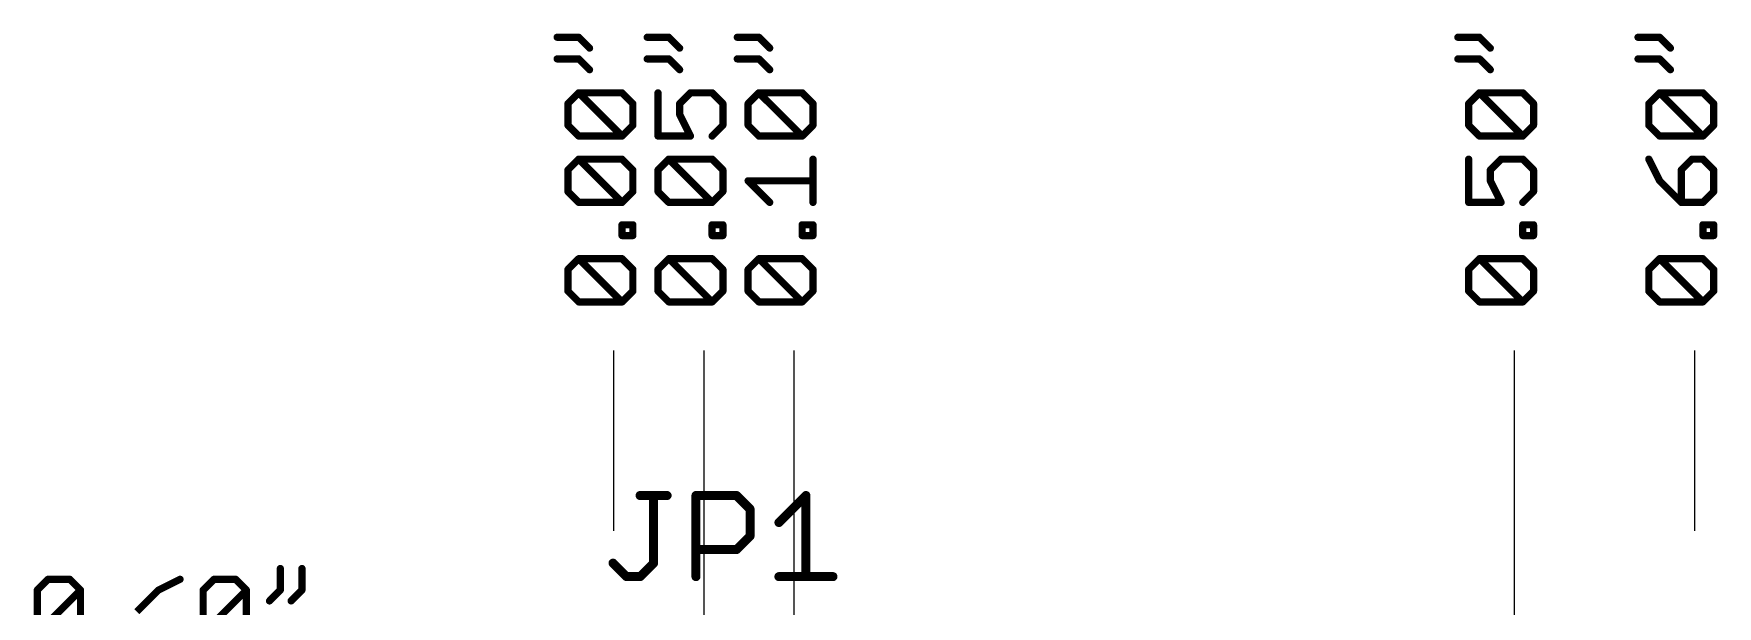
# Model space of a CAD drawing. Extents: x -8.2 to 28.1, y -0.4 to 23.5.
# Drawn here: x -8.18 to 15.56, y 15.44 to 23.52 of the extents above; entities that cross this region are included whole.
import ezdxf

# ---------------------------------------------------------------- set-up
doc = ezdxf.new("R2010")
doc.units = 0
doc.layers.add('25', color=253, linetype='CONTINUOUS')
doc.layers.add('48', color=253, linetype='CONTINUOUS')

msp = doc.modelspace()

# ---------------------------------------------------------------- linework, layer by layer
at = {"layer": '25', "const_width": 0.127}
for points in [[(0.3686, 17.0063), (0.75, 17.0063)], [(0.5593, 16.053), (0.5593, 17.0063)], [(1.1567, 15.8623), (1.1567, 17.0063)], [(1.1567, 17.0063), (1.7287, 17.0063)], [(1.7287, 17.0063), (1.9193, 16.8156)], [(1.9193, 16.8156), (1.9193, 16.4343)], [(2.3261, 16.625), (2.7074, 17.0063)], [(2.7074, 17.0063), (2.7074, 15.8623)], [(1.9193, 16.4343), (1.7287, 16.2436)], [(1.7287, 16.2436), (1.1567, 16.2436)], [(-0.0127, 16.053), (0.178, 15.8623)], [(0.178, 15.8623), (0.3686, 15.8623)], [(0.3686, 15.8623), (0.5593, 16.053)], [(2.3261, 15.8623), (3.0887, 15.8623)]]:
    msp.add_lwpolyline(points, dxfattribs=at)
at = {"layer": '25', "const_width": 0.0635}
for points in [[(0.3686, 17.038, 1), (0.3686, 16.9745)], [(0.591, 17.0063, 1), (0.5275, 17.0063)], [(0.75, 16.9745, 1), (0.75, 17.038)], [(1.1884, 17.0063, 1), (1.1249, 17.0063)], [(1.1567, 17.038, 1), (1.1567, 16.9745)], [(1.7511, 17.0287, 1), (1.7062, 16.9838)], [(1.7287, 16.9745, 1), (1.7287, 17.038)], [(1.9511, 16.8156, 1), (1.8876, 16.8156)], [(1.8969, 16.7932, 1), (1.9418, 16.8381)], [(2.7392, 17.0063, 1), (2.6757, 17.0063)], [(2.7299, 16.9838, 1), (2.685, 17.0287)], [(2.3036, 16.6474, 1), (2.3485, 16.6025)], [(1.8876, 16.4343, 1), (1.9511, 16.4343)], [(1.9418, 16.4118, 1), (1.8969, 16.4567)], [(1.1567, 16.2754, 1), (1.1567, 16.2119)], [(1.7062, 16.2661, 1), (1.7511, 16.2212)], [(1.7287, 16.2119, 1), (1.7287, 16.2754)], [(0.0098, 16.0754, 1), (-0.0352, 16.0305)], [(0.178, 15.8941, 1), (0.178, 15.8306)], [(0.1555, 15.8398, 1), (0.2004, 15.8848)], [(0.3462, 15.8848, 1), (0.3911, 15.8398)], [(0.3686, 15.8306, 1), (0.3686, 15.8941)], [(0.5275, 16.053, 1), (0.591, 16.053)], [(0.5817, 16.0305, 1), (0.5368, 16.0754)], [(2.3261, 15.8941, 1), (2.3261, 15.8306)], [(3.0887, 15.8306, 1), (3.0887, 15.8941)], [(1.1249, 15.8623, 1), (1.1884, 15.8623)], [(2.6757, 15.8623, 1), (2.7392, 15.8623)]]:
    msp.add_lwpolyline(points, format="xyb", dxfattribs=at)
at = {"layer": '48'}
for p, q in [((0, 16.51), (0, 19.05)), ((1.27, 13.97), (1.27, 19.05)), ((2.54, 1.27), (2.54, 19.05)), ((12.7, 1.27), (12.7, 19.05)), ((15.24, 16.51), (15.24, 19.05))]:
    msp.add_line(p, q, dxfattribs=at)
at = {"layer": '48', "const_width": 0.1016}
for points in [[(-0.801, 23.4677), (-0.496, 23.4677)], [(-0.496, 23.4677), (-0.3434, 23.3152)], [(0.469, 23.4677), (0.7741, 23.4677)], [(0.7741, 23.4677), (0.9266, 23.3152)], [(1.739, 23.4677), (2.044, 23.4677)], [(2.044, 23.4677), (2.1966, 23.3152)], [(11.899, 23.4677), (12.2041, 23.4677)], [(12.2041, 23.4677), (12.3566, 23.3152)], [(14.439, 23.4677), (14.7441, 23.4677)], [(14.7441, 23.4677), (14.8966, 23.3152)], [(-0.801, 23.1626), (-0.496, 23.1626)], [(-0.496, 23.1626), (-0.3434, 23.0101)], [(0.469, 23.1626), (0.7741, 23.1626)], [(0.7741, 23.1626), (0.9266, 23.0101)], [(1.739, 23.1626), (2.044, 23.1626)], [(2.044, 23.1626), (2.1966, 23.0101)], [(11.899, 23.1626), (12.2041, 23.1626)], [(12.2041, 23.1626), (12.3566, 23.0101)], [(14.439, 23.1626), (14.7441, 23.1626)], [(14.7441, 23.1626), (14.8966, 23.0101)], [(-0.6485, 22.5322), (-0.496, 22.6847)], [(-0.6485, 22.2271), (-0.6485, 22.5322)], [(-0.496, 22.6847), (0.1142, 22.6847)], [(0.1142, 22.0746), (-0.496, 22.6847)], [(0.1142, 22.6847), (0.2667, 22.5322)], [(0.2667, 22.5322), (0.2667, 22.2271)], [(0.6215, 22.6847), (0.6215, 22.0746)], [(0.9266, 22.5322), (1.0791, 22.6847)], [(0.9266, 22.3797), (0.9266, 22.5322)], [(1.0791, 22.6847), (1.3842, 22.6847)], [(1.3842, 22.6847), (1.5367, 22.5322)], [(1.5367, 22.5322), (1.5367, 22.2271)], [(1.8915, 22.5322), (2.044, 22.6847)], [(1.8915, 22.2271), (1.8915, 22.5322)], [(2.044, 22.6847), (2.6542, 22.6847)], [(2.6542, 22.0746), (2.044, 22.6847)], [(2.6542, 22.6847), (2.8067, 22.5322)], [(2.8067, 22.5322), (2.8067, 22.2271)], [(12.0515, 22.5322), (12.2041, 22.6847)], [(12.0515, 22.2271), (12.0515, 22.5322)], [(12.2041, 22.6847), (12.8142, 22.6847)], [(12.8142, 22.0746), (12.2041, 22.6847)], [(12.8142, 22.6847), (12.9667, 22.5322)], [(12.9667, 22.5322), (12.9667, 22.2271)], [(14.5915, 22.5322), (14.7441, 22.6847)], [(14.5915, 22.2271), (14.5915, 22.5322)], [(14.7441, 22.6847), (15.3542, 22.6847)], [(15.3542, 22.0746), (14.7441, 22.6847)], [(15.3542, 22.6847), (15.5067, 22.5322)], [(15.5067, 22.5322), (15.5067, 22.2271)], [(1.0791, 22.0746), (0.9266, 22.3797)], [(-0.496, 22.0746), (-0.6485, 22.2271)], [(0.1142, 22.0746), (-0.496, 22.0746)], [(0.2667, 22.2271), (0.1142, 22.0746)], [(0.6215, 22.0746), (1.0791, 22.0746)], [(1.5367, 22.2271), (1.3842, 22.0746)], [(2.044, 22.0746), (1.8915, 22.2271)], [(2.6542, 22.0746), (2.044, 22.0746)], [(2.8067, 22.2271), (2.6542, 22.0746)], [(12.2041, 22.0746), (12.0515, 22.2271)], [(12.8142, 22.0746), (12.2041, 22.0746)], [(12.9667, 22.2271), (12.8142, 22.0746)], [(14.7441, 22.0746), (14.5915, 22.2271)], [(15.3542, 22.0746), (14.7441, 22.0746)], [(15.5067, 22.2271), (15.3542, 22.0746)], [(-0.6485, 21.5967), (-0.496, 21.7492)], [(-0.6485, 21.2916), (-0.6485, 21.5967)], [(-0.496, 21.7492), (0.1142, 21.7492)], [(0.1142, 21.1391), (-0.496, 21.7492)], [(0.1142, 21.7492), (0.2667, 21.5967)], [(0.2667, 21.5967), (0.2667, 21.2916)], [(0.6215, 21.5967), (0.7741, 21.7492)], [(0.6215, 21.2916), (0.6215, 21.5967)], [(0.7741, 21.7492), (1.3842, 21.7492)], [(1.3842, 21.1391), (0.7741, 21.7492)], [(1.3842, 21.7492), (1.5367, 21.5967)], [(1.5367, 21.5967), (1.5367, 21.2916)], [(2.8067, 21.1391), (2.8067, 21.7492)], [(12.0515, 21.7492), (12.0515, 21.1391)], [(12.3566, 21.5967), (12.5091, 21.7492)], [(12.3566, 21.4441), (12.3566, 21.5967)], [(12.5091, 21.7492), (12.8142, 21.7492)], [(12.8142, 21.7492), (12.9667, 21.5967)], [(12.9667, 21.5967), (12.9667, 21.2916)], [(14.5915, 21.7492), (14.7441, 21.4441)], [(15.2016, 21.7492), (15.0491, 21.5967)], [(15.0491, 21.5967), (15.0491, 21.1391)], [(15.3542, 21.7492), (15.2016, 21.7492)], [(15.5067, 21.5967), (15.3542, 21.7492)], [(15.5067, 21.2916), (15.5067, 21.5967)], [(2.1966, 21.1391), (1.8915, 21.4441)], [(1.8915, 21.4441), (2.8067, 21.4441)], [(12.5091, 21.1391), (12.3566, 21.4441)], [(14.7441, 21.4441), (15.0491, 21.1391)], [(-0.496, 21.1391), (-0.6485, 21.2916)], [(0.1142, 21.1391), (-0.496, 21.1391)], [(0.2667, 21.2916), (0.1142, 21.1391)], [(0.7741, 21.1391), (0.6215, 21.2916)], [(1.3842, 21.1391), (0.7741, 21.1391)], [(1.5367, 21.2916), (1.3842, 21.1391)], [(12.0515, 21.1391), (12.5091, 21.1391)], [(12.9667, 21.2916), (12.8142, 21.1391)], [(15.0491, 21.1391), (15.3542, 21.1391)], [(15.3542, 21.1391), (15.5067, 21.2916)], [(0.1142, 20.6713), (0.1142, 20.8238)], [(0.1142, 20.8238), (0.2667, 20.8238)], [(0.2667, 20.6713), (0.1142, 20.6713)], [(0.2667, 20.8238), (0.2667, 20.6713)], [(1.3842, 20.6713), (1.3842, 20.8238)], [(1.3842, 20.8238), (1.5367, 20.8238)], [(1.5367, 20.6713), (1.3842, 20.6713)], [(1.5367, 20.8238), (1.5367, 20.6713)], [(2.6542, 20.6713), (2.6542, 20.8238)], [(2.6542, 20.8238), (2.8067, 20.8238)], [(2.8067, 20.6713), (2.6542, 20.6713)], [(2.8067, 20.8238), (2.8067, 20.6713)], [(12.8142, 20.6713), (12.8142, 20.8238)], [(12.8142, 20.8238), (12.9667, 20.8238)], [(12.9667, 20.6713), (12.8142, 20.6713)], [(12.9667, 20.8238), (12.9667, 20.6713)], [(15.3542, 20.6713), (15.3542, 20.8238)], [(15.3542, 20.8238), (15.5067, 20.8238)], [(15.5067, 20.6713), (15.3542, 20.6713)], [(15.5067, 20.8238), (15.5067, 20.6713)], [(-0.6485, 20.1934), (-0.496, 20.3459)], [(-0.6485, 19.8883), (-0.6485, 20.1934)], [(-0.496, 20.3459), (0.1142, 20.3459)], [(0.1142, 19.7358), (-0.496, 20.3459)], [(0.1142, 20.3459), (0.2667, 20.1934)], [(0.2667, 20.1934), (0.2667, 19.8883)], [(0.6215, 20.1934), (0.7741, 20.3459)], [(0.6215, 19.8883), (0.6215, 20.1934)], [(0.7741, 20.3459), (1.3842, 20.3459)], [(1.3842, 19.7358), (0.7741, 20.3459)], [(1.3842, 20.3459), (1.5367, 20.1934)], [(1.5367, 20.1934), (1.5367, 19.8883)], [(1.8915, 20.1934), (2.044, 20.3459)], [(1.8915, 19.8883), (1.8915, 20.1934)], [(2.044, 20.3459), (2.6542, 20.3459)], [(2.6542, 19.7358), (2.044, 20.3459)], [(2.6542, 20.3459), (2.8067, 20.1934)], [(2.8067, 20.1934), (2.8067, 19.8883)], [(12.0515, 20.1934), (12.2041, 20.3459)], [(12.0515, 19.8883), (12.0515, 20.1934)], [(12.2041, 20.3459), (12.8142, 20.3459)], [(12.8142, 19.7358), (12.2041, 20.3459)], [(12.8142, 20.3459), (12.9667, 20.1934)], [(12.9667, 20.1934), (12.9667, 19.8883)], [(14.5915, 20.1934), (14.7441, 20.3459)], [(14.5915, 19.8883), (14.5915, 20.1934)], [(14.7441, 20.3459), (15.3542, 20.3459)], [(15.3542, 19.7358), (14.7441, 20.3459)], [(15.3542, 20.3459), (15.5067, 20.1934)], [(15.5067, 20.1934), (15.5067, 19.8883)], [(-0.496, 19.7358), (-0.6485, 19.8883)], [(0.1142, 19.7358), (-0.496, 19.7358)], [(0.2667, 19.8883), (0.1142, 19.7358)], [(0.7741, 19.7358), (0.6215, 19.8883)], [(1.3842, 19.7358), (0.7741, 19.7358)], [(1.5367, 19.8883), (1.3842, 19.7358)], [(2.044, 19.7358), (1.8915, 19.8883)], [(2.6542, 19.7358), (2.044, 19.7358)], [(2.8067, 19.8883), (2.6542, 19.7358)], [(12.2041, 19.7358), (12.0515, 19.8883)], [(12.8142, 19.7358), (12.2041, 19.7358)], [(12.9667, 19.8883), (12.8142, 19.7358)], [(14.7441, 19.7358), (14.5915, 19.8883)], [(15.3542, 19.7358), (14.7441, 19.7358)], [(15.5067, 19.8883), (15.3542, 19.7358)], [(-4.7038, 15.9775), (-4.7038, 15.6725)], [(-4.3987, 15.9775), (-4.3987, 15.6725)], [(-8.1306, 15.6725), (-7.9781, 15.825)], [(-8.1306, 15.0623), (-8.1306, 15.6725)], [(-8.1306, 15.0623), (-7.5205, 15.6725)], [(-7.9781, 15.825), (-7.673, 15.825)], [(-7.673, 15.825), (-7.5205, 15.6725)], [(-7.5205, 15.6725), (-7.5205, 15.0623)], [(-6.4223, 15.6725), (-6.7273, 15.3674)], [(-6.1172, 15.825), (-6.4223, 15.6725)], [(-5.7918, 15.6725), (-5.6393, 15.825)], [(-5.7918, 15.0623), (-5.7918, 15.6725)], [(-5.7918, 15.0623), (-5.1817, 15.6725)], [(-5.6393, 15.825), (-5.3342, 15.825)], [(-5.3342, 15.825), (-5.1817, 15.6725)], [(-5.1817, 15.6725), (-5.1817, 15.0623)], [(-4.7038, 15.6725), (-4.8563, 15.5199)], [(-4.3987, 15.6725), (-4.5512, 15.5199)]]:
    msp.add_lwpolyline(points, dxfattribs=at)
at = {"layer": '48', "const_width": 0.0508}
for points in [[(-0.801, 23.4931, 1), (-0.801, 23.4423)], [(-0.478, 23.4857, 1), (-0.5139, 23.4497)], [(-0.496, 23.4423, 1), (-0.496, 23.4931)], [(0.469, 23.4931, 1), (0.469, 23.4423)], [(0.792, 23.4857, 1), (0.7561, 23.4497)], [(0.7741, 23.4423, 1), (0.7741, 23.4931)], [(1.739, 23.4931, 1), (1.739, 23.4423)], [(2.062, 23.4857, 1), (2.0261, 23.4497)], [(2.044, 23.4423, 1), (2.044, 23.4931)], [(11.899, 23.4931, 1), (11.899, 23.4423)], [(12.222, 23.4857, 1), (12.1861, 23.4497)], [(12.2041, 23.4423, 1), (12.2041, 23.4931)], [(14.439, 23.4931, 1), (14.439, 23.4423)], [(14.762, 23.4857, 1), (14.7261, 23.4497)], [(14.7441, 23.4423, 1), (14.7441, 23.4931)], [(-0.3614, 23.2972, 1), (-0.3255, 23.3331)], [(0.9086, 23.2972, 1), (0.9445, 23.3331)], [(2.1786, 23.2972, 1), (2.2145, 23.3331)], [(12.3386, 23.2972, 1), (12.3745, 23.3331)], [(14.8786, 23.2972, 1), (14.9145, 23.3331)], [(-0.801, 23.188, 1), (-0.801, 23.1372)], [(-0.478, 23.1806, 1), (-0.5139, 23.1447)], [(-0.496, 23.1372, 1), (-0.496, 23.188)], [(-0.3614, 22.9922, 1), (-0.3255, 23.0281)], [(0.469, 23.188, 1), (0.469, 23.1372)], [(0.792, 23.1806, 1), (0.7561, 23.1447)], [(0.7741, 23.1372, 1), (0.7741, 23.188)], [(0.9086, 22.9922, 1), (0.9445, 23.0281)], [(1.739, 23.188, 1), (1.739, 23.1372)], [(2.062, 23.1806, 1), (2.0261, 23.1447)], [(2.044, 23.1372, 1), (2.044, 23.188)], [(2.1786, 22.9922, 1), (2.2145, 23.0281)], [(11.899, 23.188, 1), (11.899, 23.1372)], [(12.222, 23.1806, 1), (12.1861, 23.1447)], [(12.2041, 23.1372, 1), (12.2041, 23.188)], [(12.3386, 22.9922, 1), (12.3745, 23.0281)], [(14.439, 23.188, 1), (14.439, 23.1372)], [(14.762, 23.1806, 1), (14.7261, 23.1447)], [(14.7441, 23.1372, 1), (14.7441, 23.188)], [(14.8786, 22.9922, 1), (14.9145, 23.0281)], [(-0.6231, 22.5322, 1), (-0.6739, 22.5322)], [(-0.6664, 22.5501, 1), (-0.6305, 22.5142)], [(-0.496, 22.7101, 1), (-0.496, 22.6593)], [(-0.478, 22.7027, 1), (-0.5139, 22.6668)], [(-0.478, 22.6668, 1), (-0.5139, 22.7027)], [(0.1321, 22.7027, 1), (0.0962, 22.6668)], [(0.1142, 22.6593, 1), (0.1142, 22.7101)], [(0.2921, 22.5322, 1), (0.2413, 22.5322)], [(0.2487, 22.5142, 1), (0.2847, 22.5501)], [(0.6469, 22.6847, 1), (0.5961, 22.6847)], [(0.952, 22.5322, 1), (0.9012, 22.5322)], [(0.9086, 22.5501, 1), (0.9445, 22.5142)], [(1.0791, 22.7101, 1), (1.0791, 22.6593)], [(1.0971, 22.6668, 1), (1.0611, 22.7027)], [(1.4021, 22.7027, 1), (1.3662, 22.6668)], [(1.3842, 22.6593, 1), (1.3842, 22.7101)], [(1.5621, 22.5322, 1), (1.5113, 22.5322)], [(1.5187, 22.5142, 1), (1.5547, 22.5501)], [(1.9169, 22.5322, 1), (1.8661, 22.5322)], [(1.8736, 22.5501, 1), (1.9095, 22.5142)], [(2.044, 22.7101, 1), (2.044, 22.6593)], [(2.062, 22.7027, 1), (2.0261, 22.6668)], [(2.062, 22.6668, 1), (2.0261, 22.7027)], [(2.6721, 22.7027, 1), (2.6362, 22.6668)], [(2.6542, 22.6593, 1), (2.6542, 22.7101)], [(2.8321, 22.5322, 1), (2.7813, 22.5322)], [(2.7887, 22.5142, 1), (2.8247, 22.5501)], [(12.0769, 22.5322, 1), (12.0261, 22.5322)], [(12.0336, 22.5501, 1), (12.0695, 22.5142)], [(12.2041, 22.7101, 1), (12.2041, 22.6593)], [(12.222, 22.7027, 1), (12.1861, 22.6668)], [(12.222, 22.6668, 1), (12.1861, 22.7027)], [(12.8321, 22.7027, 1), (12.7962, 22.6668)], [(12.8142, 22.6593, 1), (12.8142, 22.7101)], [(12.9921, 22.5322, 1), (12.9413, 22.5322)], [(12.9487, 22.5142, 1), (12.9847, 22.5501)], [(14.6169, 22.5322, 1), (14.5661, 22.5322)], [(14.5736, 22.5501, 1), (14.6095, 22.5142)], [(14.7441, 22.7101, 1), (14.7441, 22.6593)], [(14.762, 22.7027, 1), (14.7261, 22.6668)], [(14.762, 22.6668, 1), (14.7261, 22.7027)], [(15.3721, 22.7027, 1), (15.3362, 22.6668)], [(15.3542, 22.6593, 1), (15.3542, 22.7101)], [(15.5321, 22.5322, 1), (15.4813, 22.5322)], [(15.4887, 22.5142, 1), (15.5247, 22.5501)], [(0.9493, 22.391, 1), (0.9039, 22.3683)], [(0.9012, 22.3797, 1), (0.952, 22.3797)], [(-0.6739, 22.2271, 1), (-0.6231, 22.2271)], [(-0.6305, 22.2451, 1), (-0.6664, 22.2092)], [(-0.496, 22.1, 1), (-0.496, 22.0492)], [(-0.5139, 22.0566, 1), (-0.478, 22.0926)], [(0.0962, 22.0926, 1), (0.1321, 22.0566)], [(0.0962, 22.0566, 1), (0.1321, 22.0926)], [(0.1142, 22.0492, 1), (0.1142, 22.1)], [(0.2413, 22.2271, 1), (0.2921, 22.2271)], [(0.2847, 22.2092, 1), (0.2487, 22.2451)], [(0.6215, 22.1, 1), (0.6215, 22.0492)], [(0.5961, 22.0746, 1), (0.6469, 22.0746)], [(1.0564, 22.0632, 1), (1.1018, 22.086)], [(1.0791, 22.0492, 1), (1.0791, 22.1)], [(1.3662, 22.0926, 1), (1.4021, 22.0566)], [(1.5113, 22.2271, 1), (1.5621, 22.2271)], [(1.5547, 22.2092, 1), (1.5187, 22.2451)], [(1.8661, 22.2271, 1), (1.9169, 22.2271)], [(1.9095, 22.2451, 1), (1.8736, 22.2092)], [(2.044, 22.1, 1), (2.044, 22.0492)], [(2.0261, 22.0566, 1), (2.062, 22.0926)], [(2.6362, 22.0926, 1), (2.6721, 22.0566)], [(2.6362, 22.0566, 1), (2.6721, 22.0926)], [(2.6542, 22.0492, 1), (2.6542, 22.1)], [(2.7813, 22.2271, 1), (2.8321, 22.2271)], [(2.8247, 22.2092, 1), (2.7887, 22.2451)], [(12.0261, 22.2271, 1), (12.0769, 22.2271)], [(12.0695, 22.2451, 1), (12.0336, 22.2092)], [(12.2041, 22.1, 1), (12.2041, 22.0492)], [(12.1861, 22.0566, 1), (12.222, 22.0926)], [(12.7962, 22.0926, 1), (12.8321, 22.0566)], [(12.7962, 22.0566, 1), (12.8321, 22.0926)], [(12.8142, 22.0492, 1), (12.8142, 22.1)], [(12.9413, 22.2271, 1), (12.9921, 22.2271)], [(12.9847, 22.2092, 1), (12.9487, 22.2451)], [(14.5661, 22.2271, 1), (14.6169, 22.2271)], [(14.6095, 22.2451, 1), (14.5736, 22.2092)], [(14.7441, 22.1, 1), (14.7441, 22.0492)], [(14.7261, 22.0566, 1), (14.762, 22.0926)], [(15.3362, 22.0926, 1), (15.3721, 22.0566)], [(15.3362, 22.0566, 1), (15.3721, 22.0926)], [(15.3542, 22.0492, 1), (15.3542, 22.1)], [(15.4813, 22.2271, 1), (15.5321, 22.2271)], [(15.5247, 22.2092, 1), (15.4887, 22.2451)], [(-0.6231, 21.5967, 1), (-0.6739, 21.5967)], [(-0.6664, 21.6146, 1), (-0.6305, 21.5787)], [(-0.496, 21.7746, 1), (-0.496, 21.7238)], [(-0.478, 21.7672, 1), (-0.5139, 21.7312)], [(-0.478, 21.7312, 1), (-0.5139, 21.7672)], [(0.1321, 21.7672, 1), (0.0962, 21.7312)], [(0.1142, 21.7238, 1), (0.1142, 21.7746)], [(0.2921, 21.5967, 1), (0.2413, 21.5967)], [(0.2487, 21.5787, 1), (0.2847, 21.6146)], [(0.6469, 21.5967, 1), (0.5961, 21.5967)], [(0.6036, 21.6146, 1), (0.6395, 21.5787)], [(0.792, 21.7672, 1), (0.7561, 21.7312)], [(0.7741, 21.7746, 1), (0.7741, 21.7238)], [(0.792, 21.7312, 1), (0.7561, 21.7672)], [(1.4021, 21.7672, 1), (1.3662, 21.7312)], [(1.3842, 21.7238, 1), (1.3842, 21.7746)], [(1.5621, 21.5967, 1), (1.5113, 21.5967)], [(1.5187, 21.5787, 1), (1.5547, 21.6146)], [(2.8321, 21.7492, 1), (2.7813, 21.7492)], [(12.0769, 21.7492, 1), (12.0261, 21.7492)], [(12.382, 21.5967, 1), (12.3312, 21.5967)], [(12.3386, 21.6146, 1), (12.3745, 21.5787)], [(12.5091, 21.7746, 1), (12.5091, 21.7238)], [(12.5271, 21.7312, 1), (12.4911, 21.7672)], [(12.8321, 21.7672, 1), (12.7962, 21.7312)], [(12.8142, 21.7238, 1), (12.8142, 21.7746)], [(12.9921, 21.5967, 1), (12.9413, 21.5967)], [(12.9487, 21.5787, 1), (12.9847, 21.6146)], [(14.6142, 21.7606, 1), (14.5688, 21.7378)], [(15.0745, 21.5967, 1), (15.0237, 21.5967)], [(15.0311, 21.6146, 1), (15.0671, 21.5787)], [(15.2016, 21.7746, 1), (15.2016, 21.7238)], [(15.2196, 21.7312, 1), (15.1837, 21.7672)], [(15.3721, 21.7672, 1), (15.3362, 21.7312)], [(15.3542, 21.7238, 1), (15.3542, 21.7746)], [(15.5321, 21.5967, 1), (15.4813, 21.5967)], [(15.4887, 21.5787, 1), (15.5247, 21.6146)], [(1.8915, 21.4695, 1), (1.8915, 21.4187)], [(1.9095, 21.4621, 1), (1.8736, 21.4262)], [(2.8067, 21.4187, 1), (2.8067, 21.4695)], [(12.3793, 21.4555, 1), (12.3339, 21.4328)], [(12.3312, 21.4441, 1), (12.382, 21.4441)], [(14.762, 21.4621, 1), (14.7261, 21.4262)], [(14.7213, 21.4328, 1), (14.7668, 21.4555)], [(-0.6305, 21.3096, 1), (-0.6664, 21.2736)], [(-0.6739, 21.2916, 1), (-0.6231, 21.2916)], [(-0.496, 21.1645, 1), (-0.496, 21.1137)], [(-0.5139, 21.1211, 1), (-0.478, 21.157)], [(0.0962, 21.157, 1), (0.1321, 21.1211)], [(0.0962, 21.1211, 1), (0.1321, 21.157)], [(0.1142, 21.1137, 1), (0.1142, 21.1645)], [(0.2413, 21.2916, 1), (0.2921, 21.2916)], [(0.2847, 21.2736, 1), (0.2487, 21.3096)], [(0.6395, 21.3096, 1), (0.6036, 21.2736)], [(0.5961, 21.2916, 1), (0.6469, 21.2916)], [(0.7741, 21.1645, 1), (0.7741, 21.1137)], [(0.7561, 21.1211, 1), (0.792, 21.157)], [(1.3662, 21.157, 1), (1.4021, 21.1211)], [(1.3662, 21.1211, 1), (1.4021, 21.157)], [(1.3842, 21.1137, 1), (1.3842, 21.1645)], [(1.5113, 21.2916, 1), (1.5621, 21.2916)], [(1.5547, 21.2736, 1), (1.5187, 21.3096)], [(2.1786, 21.1211, 1), (2.2145, 21.157)], [(2.7813, 21.1391, 1), (2.8321, 21.1391)], [(12.0515, 21.1645, 1), (12.0515, 21.1137)], [(12.0261, 21.1391, 1), (12.0769, 21.1391)], [(12.4864, 21.1277, 1), (12.5318, 21.1504)], [(12.5091, 21.1137, 1), (12.5091, 21.1645)], [(12.7962, 21.157, 1), (12.8321, 21.1211)], [(12.9413, 21.2916, 1), (12.9921, 21.2916)], [(12.9847, 21.2736, 1), (12.9487, 21.3096)], [(15.0491, 21.1645, 1), (15.0491, 21.1137)], [(15.0237, 21.1391, 1), (15.0745, 21.1391)], [(15.0311, 21.1211, 1), (15.0671, 21.157)], [(15.3362, 21.157, 1), (15.3721, 21.1211)], [(15.3542, 21.1137, 1), (15.3542, 21.1645)], [(15.4813, 21.2916, 1), (15.5321, 21.2916)], [(15.5247, 21.2736, 1), (15.4887, 21.3096)], [(0.1396, 20.8238, 1), (0.0888, 20.8238)], [(0.1142, 20.8492, 1), (0.1142, 20.7984)], [(0.1142, 20.6967, 1), (0.1142, 20.6459)], [(0.0888, 20.6713, 1), (0.1396, 20.6713)], [(0.2921, 20.8238, 1), (0.2413, 20.8238)], [(0.2413, 20.6713, 1), (0.2921, 20.6713)], [(0.2667, 20.7984, 1), (0.2667, 20.8492)], [(0.2667, 20.6459, 1), (0.2667, 20.6967)], [(1.4096, 20.8238, 1), (1.3588, 20.8238)], [(1.3842, 20.8492, 1), (1.3842, 20.7984)], [(1.3842, 20.6967, 1), (1.3842, 20.6459)], [(1.3588, 20.6713, 1), (1.4096, 20.6713)], [(1.5621, 20.8238, 1), (1.5113, 20.8238)], [(1.5113, 20.6713, 1), (1.5621, 20.6713)], [(1.5367, 20.7984, 1), (1.5367, 20.8492)], [(1.5367, 20.6459, 1), (1.5367, 20.6967)], [(2.6796, 20.8238, 1), (2.6288, 20.8238)], [(2.6542, 20.8492, 1), (2.6542, 20.7984)], [(2.6542, 20.6967, 1), (2.6542, 20.6459)], [(2.6288, 20.6713, 1), (2.6796, 20.6713)], [(2.8321, 20.8238, 1), (2.7813, 20.8238)], [(2.7813, 20.6713, 1), (2.8321, 20.6713)], [(2.8067, 20.7984, 1), (2.8067, 20.8492)], [(2.8067, 20.6459, 1), (2.8067, 20.6967)], [(12.8396, 20.8238, 1), (12.7888, 20.8238)], [(12.8142, 20.8492, 1), (12.8142, 20.7984)], [(12.8142, 20.6967, 1), (12.8142, 20.6459)], [(12.7888, 20.6713, 1), (12.8396, 20.6713)], [(12.9921, 20.8238, 1), (12.9413, 20.8238)], [(12.9413, 20.6713, 1), (12.9921, 20.6713)], [(12.9667, 20.7984, 1), (12.9667, 20.8492)], [(12.9667, 20.6459, 1), (12.9667, 20.6967)], [(15.3796, 20.8238, 1), (15.3288, 20.8238)], [(15.3542, 20.8492, 1), (15.3542, 20.7984)], [(15.3542, 20.6967, 1), (15.3542, 20.6459)], [(15.3288, 20.6713, 1), (15.3796, 20.6713)], [(15.5321, 20.8238, 1), (15.4813, 20.8238)], [(15.4813, 20.6713, 1), (15.5321, 20.6713)], [(15.5067, 20.7984, 1), (15.5067, 20.8492)], [(15.5067, 20.6459, 1), (15.5067, 20.6967)], [(-0.6231, 20.1934, 1), (-0.6739, 20.1934)], [(-0.6664, 20.2114, 1), (-0.6305, 20.1754)], [(-0.496, 20.3713, 1), (-0.496, 20.3205)], [(-0.478, 20.3639, 1), (-0.5139, 20.328)], [(-0.478, 20.328, 1), (-0.5139, 20.3639)], [(0.1321, 20.3639, 1), (0.0962, 20.328)], [(0.1142, 20.3205, 1), (0.1142, 20.3713)], [(0.2921, 20.1934, 1), (0.2413, 20.1934)], [(0.2487, 20.1754, 1), (0.2847, 20.2114)], [(0.6469, 20.1934, 1), (0.5961, 20.1934)], [(0.6036, 20.2114, 1), (0.6395, 20.1754)], [(0.7741, 20.3713, 1), (0.7741, 20.3205)], [(0.792, 20.3639, 1), (0.7561, 20.328)], [(0.792, 20.328, 1), (0.7561, 20.3639)], [(1.4021, 20.3639, 1), (1.3662, 20.328)], [(1.3842, 20.3205, 1), (1.3842, 20.3713)], [(1.5621, 20.1934, 1), (1.5113, 20.1934)], [(1.5187, 20.1754, 1), (1.5547, 20.2114)], [(1.9169, 20.1934, 1), (1.8661, 20.1934)], [(1.8736, 20.2114, 1), (1.9095, 20.1754)], [(2.044, 20.3713, 1), (2.044, 20.3205)], [(2.062, 20.3639, 1), (2.0261, 20.328)], [(2.062, 20.328, 1), (2.0261, 20.3639)], [(2.6721, 20.3639, 1), (2.6362, 20.328)], [(2.6542, 20.3205, 1), (2.6542, 20.3713)], [(2.8321, 20.1934, 1), (2.7813, 20.1934)], [(2.7887, 20.1754, 1), (2.8247, 20.2114)], [(12.0769, 20.1934, 1), (12.0261, 20.1934)], [(12.0336, 20.2114, 1), (12.0695, 20.1754)], [(12.2041, 20.3713, 1), (12.2041, 20.3205)], [(12.222, 20.3639, 1), (12.1861, 20.328)], [(12.222, 20.328, 1), (12.1861, 20.3639)], [(12.8321, 20.3639, 1), (12.7962, 20.328)], [(12.8142, 20.3205, 1), (12.8142, 20.3713)], [(12.9921, 20.1934, 1), (12.9413, 20.1934)], [(12.9487, 20.1754, 1), (12.9847, 20.2114)], [(14.6169, 20.1934, 1), (14.5661, 20.1934)], [(14.5736, 20.2114, 1), (14.6095, 20.1754)], [(14.7441, 20.3713, 1), (14.7441, 20.3205)], [(14.762, 20.3639, 1), (14.7261, 20.328)], [(14.762, 20.328, 1), (14.7261, 20.3639)], [(15.3721, 20.3639, 1), (15.3362, 20.328)], [(15.3542, 20.3205, 1), (15.3542, 20.3713)], [(15.5321, 20.1934, 1), (15.4813, 20.1934)], [(15.4887, 20.1754, 1), (15.5247, 20.2114)], [(-0.6739, 19.8883, 1), (-0.6231, 19.8883)], [(-0.6305, 19.9063, 1), (-0.6664, 19.8704)], [(-0.496, 19.7612, 1), (-0.496, 19.7104)], [(-0.5139, 19.7178, 1), (-0.478, 19.7538)], [(0.0962, 19.7538, 1), (0.1321, 19.7178)], [(0.0962, 19.7178, 1), (0.1321, 19.7538)], [(0.1142, 19.7104, 1), (0.1142, 19.7612)], [(0.2413, 19.8883, 1), (0.2921, 19.8883)], [(0.2847, 19.8704, 1), (0.2487, 19.9063)], [(0.5961, 19.8883, 1), (0.6469, 19.8883)], [(0.6395, 19.9063, 1), (0.6036, 19.8704)], [(0.7741, 19.7612, 1), (0.7741, 19.7104)], [(0.7561, 19.7178, 1), (0.792, 19.7538)], [(1.3662, 19.7538, 1), (1.4021, 19.7178)], [(1.3662, 19.7178, 1), (1.4021, 19.7538)], [(1.3842, 19.7104, 1), (1.3842, 19.7612)], [(1.5113, 19.8883, 1), (1.5621, 19.8883)], [(1.5547, 19.8704, 1), (1.5187, 19.9063)], [(1.8661, 19.8883, 1), (1.9169, 19.8883)], [(1.9095, 19.9063, 1), (1.8736, 19.8704)], [(2.044, 19.7612, 1), (2.044, 19.7104)], [(2.0261, 19.7178, 1), (2.062, 19.7538)], [(2.6362, 19.7538, 1), (2.6721, 19.7178)], [(2.6362, 19.7178, 1), (2.6721, 19.7538)], [(2.6542, 19.7104, 1), (2.6542, 19.7612)], [(2.7813, 19.8883, 1), (2.8321, 19.8883)], [(2.8247, 19.8704, 1), (2.7887, 19.9063)], [(12.0261, 19.8883, 1), (12.0769, 19.8883)], [(12.0695, 19.9063, 1), (12.0336, 19.8704)], [(12.2041, 19.7612, 1), (12.2041, 19.7104)], [(12.1861, 19.7178, 1), (12.222, 19.7538)], [(12.7962, 19.7538, 1), (12.8321, 19.7178)], [(12.7962, 19.7178, 1), (12.8321, 19.7538)], [(12.8142, 19.7104, 1), (12.8142, 19.7612)], [(12.9413, 19.8883, 1), (12.9921, 19.8883)], [(12.9847, 19.8704, 1), (12.9487, 19.9063)], [(14.5661, 19.8883, 1), (14.6169, 19.8883)], [(14.6095, 19.9063, 1), (14.5736, 19.8704)], [(14.7441, 19.7612, 1), (14.7441, 19.7104)], [(14.7261, 19.7178, 1), (14.762, 19.7538)], [(15.3362, 19.7538, 1), (15.3721, 19.7178)], [(15.3362, 19.7178, 1), (15.3721, 19.7538)], [(15.3542, 19.7104, 1), (15.3542, 19.7612)], [(15.4813, 19.8883, 1), (15.5321, 19.8883)], [(15.5247, 19.8704, 1), (15.4887, 19.9063)], [(-4.6784, 15.9775, 1), (-4.7292, 15.9775)], [(-4.3733, 15.9775, 1), (-4.4241, 15.9775)], [(-8.1052, 15.6725, 1), (-8.156, 15.6725)], [(-8.1486, 15.6904, 1), (-8.1127, 15.6545)], [(-7.9781, 15.8504, 1), (-7.9781, 15.7996)], [(-7.9601, 15.807, 1), (-7.996, 15.8429)], [(-7.6551, 15.8429, 1), (-7.691, 15.807)], [(-7.673, 15.7996, 1), (-7.673, 15.8504)], [(-7.4951, 15.6725, 1), (-7.5459, 15.6725)], [(-7.5025, 15.6545, 1), (-7.5385, 15.6904)], [(-7.5385, 15.6545, 1), (-7.5025, 15.6904)], [(-6.4336, 15.6952, 1), (-6.4109, 15.6497)], [(-6.4043, 15.6545, 1), (-6.4402, 15.6904)], [(-6.1059, 15.8023, 1), (-6.1286, 15.8477)], [(-5.7664, 15.6725, 1), (-5.8172, 15.6725)], [(-5.8098, 15.6904, 1), (-5.7739, 15.6545)], [(-5.6393, 15.8504, 1), (-5.6393, 15.7996)], [(-5.6213, 15.807, 1), (-5.6573, 15.8429)], [(-5.3163, 15.8429, 1), (-5.3522, 15.807)], [(-5.3342, 15.7996, 1), (-5.3342, 15.8504)], [(-5.1563, 15.6725, 1), (-5.2071, 15.6725)], [(-5.1637, 15.6545, 1), (-5.1997, 15.6904)], [(-5.1997, 15.6545, 1), (-5.1637, 15.6904)], [(-4.7292, 15.6725, 1), (-4.6784, 15.6725)], [(-4.6858, 15.6545, 1), (-4.7217, 15.6904)], [(-4.4241, 15.6725, 1), (-4.3733, 15.6725)], [(-4.3807, 15.6545, 1), (-4.4167, 15.6904)], [(-4.8743, 15.5379, 1), (-4.8383, 15.502)], [(-4.5692, 15.5379, 1), (-4.5333, 15.502)]]:
    msp.add_lwpolyline(points, format="xyb", dxfattribs=at)

doc.saveas('drawing.dxf')
